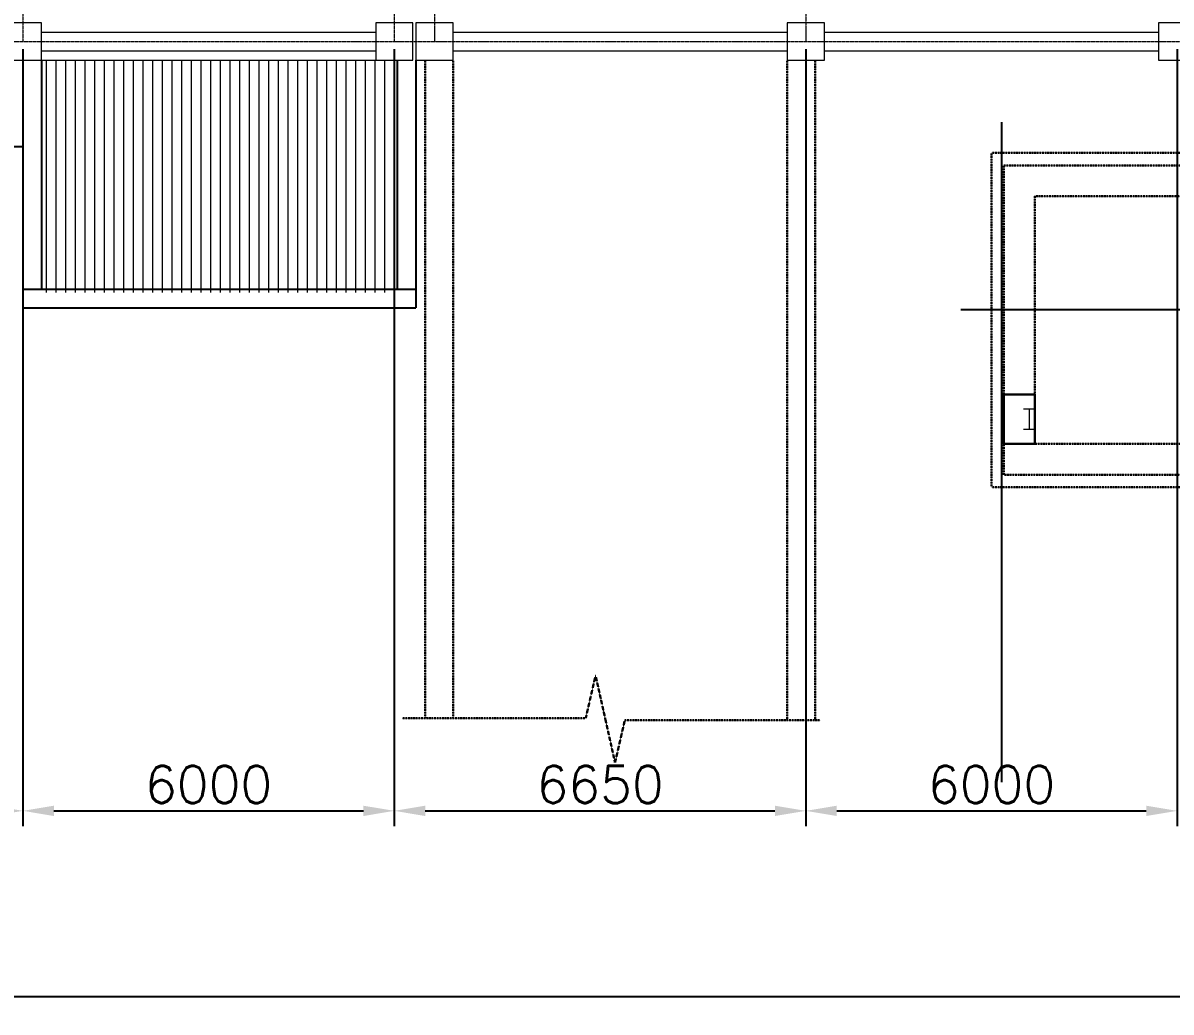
# Model space of a CAD drawing. Extents: x -59767 to 1106559, y -1290 to 1129522.
# Drawn here: x 104208 to 122758, y 224767 to 240745 of the extents above; entities that cross this region are included whole.
import ezdxf

# ---------------------------------------------------------------- set-up
doc = ezdxf.new("R2010")
doc.units = 0
doc.linetypes.add('CENTER', pattern=[2, 1.25, -0.25, 0.25, -0.25])
doc.linetypes.add('HIDDEN', pattern=[0.375, 0.25, -0.125])
doc.layers.get('0').update_dxf_attribs({"linetype": 'CONTINUOUS', "lineweight": 9})
doc.layers.get('Defpoints').update_dxf_attribs({"linetype": 'CONTINUOUS', "lineweight": 9})
for name, color, linetype, lineweight in [('COLUMN', 2, 'CONTINUOUS', 9), ('WALL', 7, 'CONTINUOUS', 9), ('WALL_300', 7, 'CONTINUOUS', 9), ('중간선', 5, 'CONTINUOUS', 9), ('중심선', 1, 'CENTER', 9), ('치수선', 6, 'CONTINUOUS', 9)]:
    doc.layers.add(name, color=color, linetype=linetype, lineweight=lineweight)
for name, color, linetype in [('CONC', 2, 'CONTINUOUS'), ('EQ', 253, 'CONTINUOUS'), ('TEXT2', 253, 'CONTINUOUS')]:
    doc.layers.add(name, color=color, linetype=linetype)
doc.styles.get("Standard").update_dxf_attribs({"font": 'romans.shx', "bigfont": 'whtgtxt.shx'})
doc.dimstyles.new('ISO-25', dxfattribs={"dimscale": 200, "dimtxt": 3, "dimasz": 2.5, "dimexe": 1.25, "dimexo": 0.625, "dimtad": 1, "dimdec": 0, "dimdsep": 46, "dimtxsty": 'Standard', "dimcen": 2.5, "dimadec": 0, "dimazin": 0, "dimtp": 0.1, "dimtm": 0.1, "dimtfac": 0.6, "dimtdec": 0, "dimtmove": 0, "dimatfit": 3, "dimfxl": 1, "dimtvp": 1, "dimtolj": 1, "dimarcsym": 0})

# ---------------------------------------------------------------- blocks, each defined once
blk = doc.blocks.new('column600')
at = {"layer": 'COLUMN', "linetype": 'Continuous'}
blk.add_lwpolyline([(-300, -300), (300, -300), (300, 300), (-300, 300)], close=True, dxfattribs=at)
blk = doc.blocks.new('*D18')
at = {"layer": 'Defpoints', "color": 0, "transparency": 16777216}
for p in [(98208, 240445), (104208, 240445), (104208, 228017)]:
    blk.add_point(p, dxfattribs=at)
at = {"layer": '치수선', "color": 0, "lineweight": -2, "transparency": 16777216}
for p, q in [((98208, 240320), (98208, 227767)), ((104208, 240320), (104208, 227767)), ((98708, 228017), (103708, 228017))]:
    blk.add_line(p, q, dxfattribs=at)
at = {"layer": '치수선', "color": 0, "transparency": 16777216}
for points in [[(98708, 228100), (98708, 227933), (98208, 228017)], [(103708, 228100), (103708, 227933), (104208, 228017)]]:
    blk.add_solid(points, dxfattribs=at)
at = {"layer": '치수선', "color": 0, "transparency": 16777216, "insert": (101208, 228442), "char_height": 600, "attachment_point": 5}
blk.add_mtext('\\A1;6000', dxfattribs=at)
blk = doc.blocks.new('*D19')
at = {"layer": 'Defpoints', "color": 0, "transparency": 16777216}
for p in [(104208, 240445), (110208, 240445), (110208, 228017)]:
    blk.add_point(p, dxfattribs=at)
at = {"layer": '치수선', "color": 0, "lineweight": -2, "transparency": 16777216}
for p, q in [((104208, 240320), (104208, 227767)), ((110208, 240320), (110208, 227767)), ((104708, 228017), (109708, 228017))]:
    blk.add_line(p, q, dxfattribs=at)
at = {"layer": '치수선', "color": 0, "transparency": 16777216}
for points in [[(104708, 228100), (104708, 227933), (104208, 228017)], [(109708, 228100), (109708, 227933), (110208, 228017)]]:
    blk.add_solid(points, dxfattribs=at)
at = {"layer": '치수선', "color": 0, "transparency": 16777216, "insert": (107208, 228442), "char_height": 600, "attachment_point": 5}
blk.add_mtext('\\A1;6000', dxfattribs=at)
blk = doc.blocks.new('*D21')
at = {"layer": 'Defpoints', "color": 0, "transparency": 16777216}
for p in [(110208, 240445), (116858, 240445), (116858, 228017)]:
    blk.add_point(p, dxfattribs=at)
at = {"layer": '치수선', "color": 0, "lineweight": -2, "transparency": 16777216}
for p, q in [((110208, 240320), (110208, 227767)), ((116858, 240320), (116858, 227767)), ((110708, 228017), (116358, 228017))]:
    blk.add_line(p, q, dxfattribs=at)
at = {"layer": '치수선', "color": 0, "transparency": 16777216}
for points in [[(110708, 228100), (110708, 227933), (110208, 228017)], [(116358, 228100), (116358, 227933), (116858, 228017)]]:
    blk.add_solid(points, dxfattribs=at)
at = {"layer": '치수선', "color": 0, "transparency": 16777216, "insert": (113533, 228442), "char_height": 600, "attachment_point": 5}
blk.add_mtext('\\A1;6650', dxfattribs=at)
blk = doc.blocks.new('*D22')
at = {"layer": 'Defpoints', "color": 0, "transparency": 16777216}
for p in [(116858, 240445), (122858, 240445), (122858, 228017)]:
    blk.add_point(p, dxfattribs=at)
at = {"layer": '치수선', "color": 0, "lineweight": -2, "transparency": 16777216}
for p, q in [((116858, 240320), (116858, 227767)), ((122858, 240320), (122858, 227767)), ((117358, 228017), (122358, 228017))]:
    blk.add_line(p, q, dxfattribs=at)
at = {"layer": '치수선', "color": 0, "transparency": 16777216}
for points in [[(117358, 228100), (117358, 227933), (116858, 228017)], [(122358, 228100), (122358, 227933), (122858, 228017)]]:
    blk.add_solid(points, dxfattribs=at)
at = {"layer": '치수선', "color": 0, "transparency": 16777216, "insert": (119858, 228442), "char_height": 600, "attachment_point": 5}
blk.add_mtext('\\A1;6000', dxfattribs=at)
blk = doc.blocks.new('*D179')
at = {"layer": 'Defpoints', "color": 0}
for p in [(154858, 240445), (28558, 234445), (154858, 225017)]:
    blk.add_point(p, dxfattribs=at)
at = {"layer": '치수선', "color": 0, "lineweight": -2}
for p, q in [((154858, 240320), (154858, 224767)), ((28558, 234320), (28558, 224767)), ((29058, 225017), (154358, 225017))]:
    blk.add_line(p, q, dxfattribs=at)
at = {"layer": '치수선', "color": 0}
for points in [[(29058, 225100), (29058, 224933), (28558, 225017)], [(154358, 224933), (154358, 225100), (154858, 225017)]]:
    blk.add_solid(points, dxfattribs=at)
at = {"layer": '치수선', "color": 0, "insert": (91708, 225442), "char_height": 600, "attachment_point": 5}
blk.add_mtext('\\A1;126300', dxfattribs=at)

msp = doc.modelspace()

# ---------------------------------------------------------------- linework, layer by layer
at = {"color": 6, "ltscale": 0.5}
for p, q in [((104582.2, 240144.9), (104582.2, 236390.5)), ((104738.4, 240144.9), (104738.4, 236390.5)), ((104894.7, 240144.9), (104894.7, 236390.5)), ((105050.9, 240144.9), (105050.9, 236390.5)), ((105207.2, 240144.9), (105207.2, 236390.5)), ((105363.4, 240144.9), (105363.4, 236390.5)), ((105519.7, 240144.9), (105519.7, 236390.5)), ((105675.9, 240144.9), (105675.9, 236390.5)), ((105832.2, 240144.9), (105832.2, 236390.5)), ((105988.4, 240144.9), (105988.4, 236390.5)), ((106144.7, 240144.9), (106144.7, 236390.5)), ((106300.9, 240144.9), (106300.9, 236390.5)), ((106457.2, 240144.9), (106457.2, 236390.5)), ((106613.4, 240144.9), (106613.4, 236390.5)), ((106769.7, 240144.9), (106769.7, 236390.5)), ((106925.9, 240144.9), (106925.9, 236390.5)), ((107082.2, 240144.9), (107082.2, 236390.5)), ((107238.4, 240144.9), (107238.4, 236390.5)), ((107394.7, 240144.9), (107394.7, 236390.5)), ((107550.9, 240144.9), (107550.9, 236390.5)), ((107707.2, 240144.9), (107707.2, 236390.5)), ((107863.4, 240144.9), (107863.4, 236390.5)), ((108019.7, 240144.9), (108019.7, 236390.5)), ((108175.9, 240144.9), (108175.9, 236390.5)), ((108332.2, 240144.9), (108332.2, 236390.5)), ((108488.4, 240144.9), (108488.4, 236390.5)), ((108644.7, 240144.9), (108644.7, 236390.5)), ((108800.9, 240144.9), (108800.9, 236390.5)), ((108957.2, 240144.9), (108957.2, 236390.5)), ((109113.4, 240144.9), (109113.4, 236390.5)), ((109269.7, 240144.9), (109269.7, 236390.5)), ((109425.9, 240144.9), (109425.9, 236390.5)), ((109582.2, 240144.9), (109582.2, 236390.5)), ((109738.4, 240144.9), (109738.4, 236390.5)), ((109894.7, 240144.9), (109894.7, 236390.5)), ((110050.9, 240144.9), (110050.9, 236390.5))]:
    msp.add_line(p, q, dxfattribs=at)
at = {"layer": 'CONC', "color": 7, "linetype": 'Continuous'}
for p, q in [((104508.2, 240144.9, -3.5), (104508.2, 236444.9, -3.5)), ((110258.2, 236444.9, -3.5), (110258.2, 240144.9, -3.5)), ((110558.2, 240144.9, -3.5), (110558.2, 236144.9)), ((104208.2, 238744.9, -3.5), (103008.2, 238744.9, -3.5)), ((104208.2, 238744.9), (104208.2, 236144.9)), ((104208.2, 236444.9, -3.5), (110558.2, 236444.9, -3.5)), ((104208.2, 236144.9, -3.5), (110558.2, 236144.9, -3.5))]:
    msp.add_line(p, q, dxfattribs=at)
at = {"layer": 'EQ', "color": 6}
for p, q in [((120025.9, 228479.7), (120025.9, 239141.4)), ((130023.3, 236112.6), (119361.6, 236112.6))]:
    msp.add_line(p, q, dxfattribs=at)
at = {"layer": 'TEXT2', "color": 3, "lineweight": 5}
for p, q in [((120371.7, 234509.3), (120558.2, 234509.3)), ((120465, 234509.3), (120465, 234180.4)), ((120371.7, 234180.4), (120558.2, 234180.4))]:
    msp.add_line(p, q, dxfattribs=at)
at = {"layer": 'WALL', "color": 0, "linetype": 'HIDDEN', "lineweight": 30, "ltscale": 5}
for p, q in [((110707.7, 240144.9), (110707.7, 229516.4)), ((111157.7, 240144.9), (111157.7, 229516.4)), ((116556.7, 240144.9), (116556.7, 229484.2)), ((117006.7, 240144.9), (117006.7, 229484.2))]:
    msp.add_line(p, q, dxfattribs=at)
for points in [[(119858.2, 233244.9), (119858.2, 238644.9), (128758.2, 238644.9), (128758.2, 233244.9)], [(120058.2, 233444.9), (120058.2, 238444.9), (128558.2, 238444.9), (128558.2, 233444.9)], [(120558.2, 233944.9), (120558.2, 237944.9), (128058.2, 237944.9), (128058.2, 233944.9)]]:
    msp.add_lwpolyline(points, close=True, dxfattribs=at)
at = {"layer": 'WALL', "color": 0, "linetype": 'Continuous', "lineweight": 30, "ltscale": 200}
msp.add_lwpolyline([(120558.2, 233944.9), (120558.2, 234744.9), (120058.2, 234744.9), (120058.2, 233944.9)], close=True, dxfattribs=at)
at = {"layer": 'WALL', "color": 0, "linetype": 'HIDDEN', "lineweight": 30, "ltscale": 5}
msp.add_lwpolyline([(117089.7, 229484.2), (113933.2, 229484.2), (113774.8, 228796.3), (113617.5, 229500.3), (113460.2, 230204.3), (113301.9, 229516.4), (110333, 229516.4)], dxfattribs=at)
at = {"layer": 'WALL_300', "linetype": 'Continuous', "lineweight": 9}
for p, q in [((104508.2, 240594.9), (109908.2, 240594.9)), ((111158.2, 240594.9), (116557.7, 240594.9)), ((117157.7, 240594.9), (122557.7, 240594.9)), ((104508.2, 240294.9), (109908.2, 240294.9)), ((111158.2, 240294.9), (116557.7, 240294.9)), ((117157.7, 240294.9), (122557.7, 240294.9))]:
    msp.add_line(p, q, dxfattribs=at)
at = {"layer": '중간선', "color": 2}
msp.add_lwpolyline([(104508.2, 240144.9), (110258.2, 240144.9), (110258.2, 236444.9), (104508.2, 236444.9)], close=True, dxfattribs=at)
at = {"layer": '중심선'}
for p, q in [((104208.2, 303942.2), (104208.2, 240444.9)), ((110208.2, 303942.2), (110208.2, 240444.9)), ((110858.2, 266444.9), (110858.2, 240444.9)), ((116858.2, 266444.9), (116858.2, 240444.9)), ((28557.7, 240444.9), (154858.2, 240444.9))]:
    msp.add_line(p, q, dxfattribs=at)

# ---------------------------------------------------------------- block references
at = {"layer": 'COLUMN', "linetype": 'Continuous'}
for p in [(104208.2, 240444.9), (110208.2, 240445.1), (110858.2, 240445.1), (116857.7, 240444.9), (122857.7, 240444.9)]:
    msp.add_blockref('column600', p, dxfattribs=at)

# ---------------------------------------------------------------- dimensions: what is measured, and where the dimension line sits
at = {"layer": '치수선'}
dim = msp.add_linear_dim(base=(154858.1893, 225016.6696), p1=(28557.6943, 234444.856), p2=(154858.1893, 240444.856), dimstyle='ISO-25', dxfattribs=at)
dim.commit()
dim.dimension.update_dxf_attribs({"geometry": '*D179', "text_midpoint": (91707.9418, 225016.6696), "dimtype": 160})
for base, p1, p2, picture, middle in [((104208.2, 228016.7), (98208.2, 240444.9), (104208.2, 240444.9), '*D18', (101208.2, 228441.7)), ((110208.2, 228016.7), (104208.2, 240444.9), (110208.2, 240444.9), '*D19', (107208.2, 228441.7)), ((116858.2, 228016.7), (110208.2, 240444.9), (116858.2, 240444.9), '*D21', (113533.2, 228441.7)), ((122858.2, 228016.7), (116858.2, 240444.9), (122858.2, 240444.9), '*D22', (119858.2, 228441.7))]:
    dim = msp.add_linear_dim(base=base, p1=p1, p2=p2, dimstyle='ISO-25', dxfattribs=at)
    dim.commit()
    dim.dimension.update_dxf_attribs({"geometry": picture, "text_midpoint": middle})

doc.saveas('drawing.dxf')
